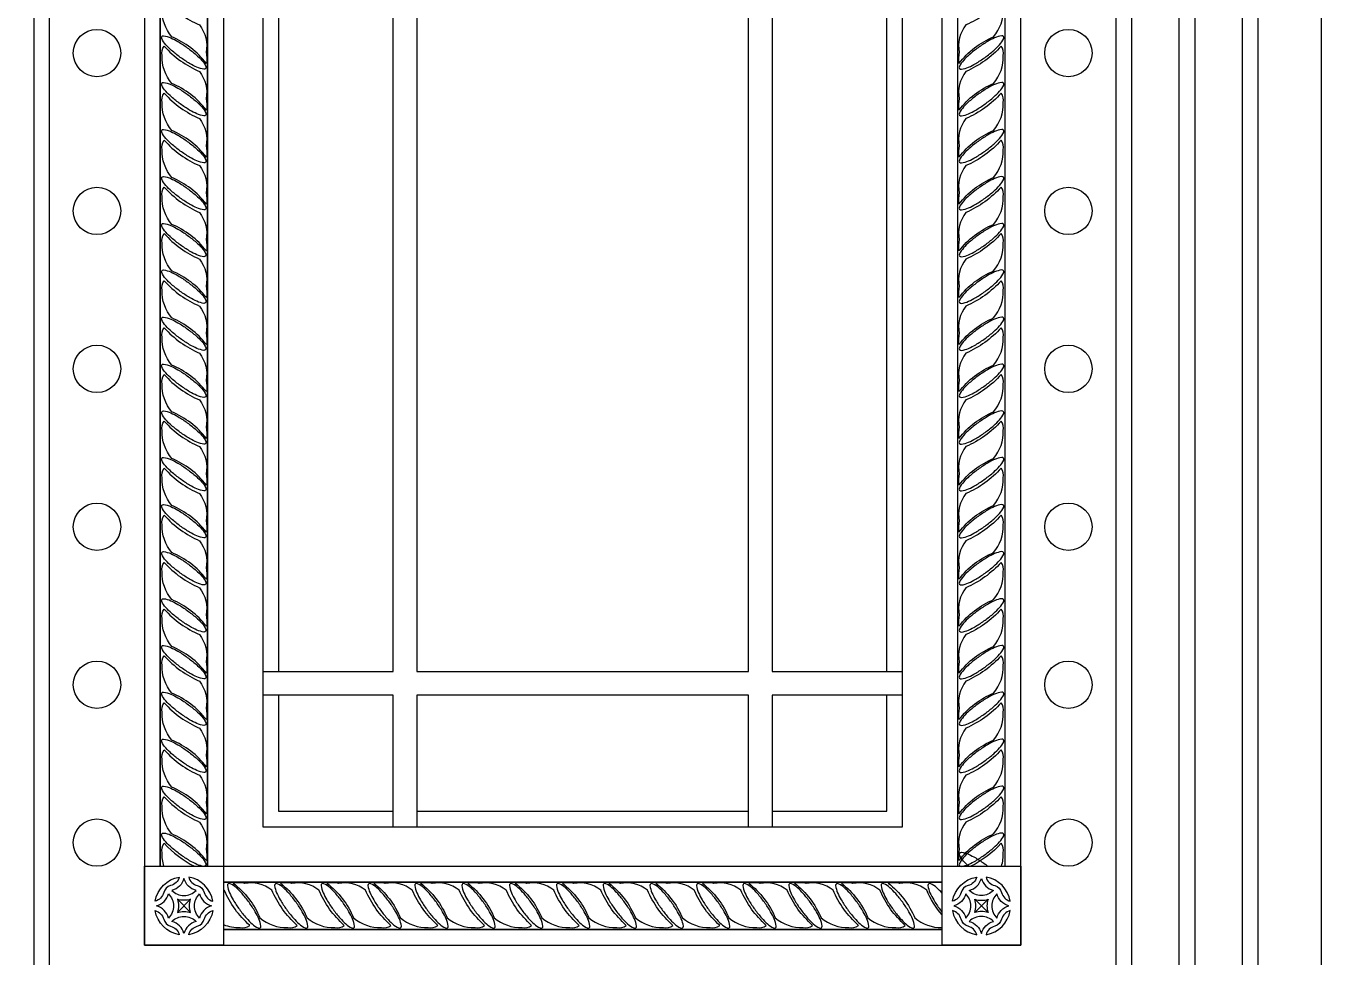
# Model space of a CAD drawing. Header units: metres. Extents: x 44449 to 46091, y 575 to 3618.
# Drawn here: x 45270 to 46091, y 1363 to 1953 of the extents above; entities that cross this region are included whole.
import ezdxf

# ---------------------------------------------------------------- set-up
doc = ezdxf.new("R2010")
doc.units = ezdxf.units.M
for name, color, linetype in [('1', 3, 'Continuous'), ('6', 3, 'Continuous'), ('7', 7, 'Continuous')]:
    doc.layers.add(name, color=color, linetype=linetype)

# ---------------------------------------------------------------- blocks, each defined once
blk = doc.blocks.new('FH01F017')
at = {"layer": '1'}
for p, q in [((1072.5, 2612.96), (1072.5, 169)), ((1176.5, 1098.5), (1176.5, 2574)), ((1176.5, 2574), (1176.5, 1098.5)), ((1215.5, 1098.5), (1215.5, 2574)), ((1215.5, 2574), (1215.5, 1098.5)), ((1833, 1098.5), (1833, 2574)), ((1872, 1098.5), (1872, 2574)), ((1820, 1085.5), (1228.5, 1085.5)), ((1228.5, 1085.5), (1820, 1085.5)), ((1190.64, 1071.36), (1201.58, 1060.42)), ((1201.58, 1071.36), (1190.64, 1060.42)), ((1846.92, 1071.36), (1857.86, 1060.42)), ((1857.86, 1071.36), (1846.92, 1060.42)), ((1820, 1046.5), (1228.5, 1046.5)), ((1228.5, 1046.5), (1820, 1046.5))]:
    blk.add_line(p, q, dxfattribs=at)
for points in [[(52, 0), (52, 3646.24, -0.18), (2080, 3646.24), (2080, 0)], [(65, 0), (65, 3637.28, -0.18), (2067, 3637.28), (2067, 0)], [(104, 0), (104, 3610.22, -0.18), (2028, 3610.22), (2028, 0)], [(117, 0), (117, 3601.14, -0.18), (2015, 3601.14), (2015, 0)]]:
    blk.add_lwpolyline(points, format="xyb", dxfattribs=at)
for points in [[(169, 0), (169, 2717), (1963, 2717), (1963, 0)], [(1274, 2413.68), (1274, 1258.82)], [(1774.5, 1258.82), (1774.5, 2413.68)], [(1274, 1239.32), (1274, 1144), (1368.25, 1144)], [(1680.25, 1144), (1774.5, 1144), (1774.5, 1239.32)], [(1387.75, 1144), (1660.75, 1144)]]:
    blk.add_lwpolyline(points, dxfattribs=at)
for centre in [(1124.5, 1768), (1924, 1768), (1124.5, 1638), (1924, 1638), (1124.5, 1508), (1924, 1508), (1124.5, 1378), (1924, 1378), (1124.5, 1248), (1924, 1248), (1124.5, 1118), (1924, 1118)]:
    blk.add_circle(centre, 19.5, dxfattribs=at)
at = {"layer": '6'}
for points in [[(1214.37, 1768.91, -0.1), (1214.54, 1759.45, 0.13), (1186.01, 1781.35, -0.19), (1178.21, 1804.25, -0.23), (1179.87, 1812.05, 0.11), (1208.9, 1791.14, -0.21), (1214.37, 1768.57)], [(1834.13, 1768.91, 0.1), (1833.96, 1759.45, -0.13), (1862.49, 1781.35, 0.19), (1870.29, 1804.25, 0.23), (1868.63, 1812.05, -0.11), (1839.6, 1791.14, 0.21), (1834.13, 1768.57)], [(1214.37, 1730.56, -0.1), (1214.54, 1721.1, 0.13), (1186.01, 1743.01, -0.19), (1178.21, 1765.91, -0.23), (1179.87, 1773.71, 0.11), (1208.9, 1752.8, -0.21), (1214.37, 1730.23)], [(1834.13, 1730.56, 0.1), (1833.96, 1721.1, -0.13), (1862.49, 1743.01, 0.19), (1870.29, 1765.91, 0.23), (1868.63, 1773.71, -0.11), (1839.6, 1752.8, 0.21), (1834.13, 1730.23)], [(1214.37, 1691.82, -0.1), (1214.54, 1682.36, 0.13), (1186.01, 1704.27, -0.19), (1178.21, 1727.17, -0.23), (1179.87, 1734.97, 0.11), (1208.9, 1714.06, -0.21), (1214.37, 1691.49)], [(1834.13, 1691.82, 0.1), (1833.96, 1682.36, -0.13), (1862.49, 1704.27, 0.19), (1870.29, 1727.17, 0.23), (1868.63, 1734.97, -0.11), (1839.6, 1714.06, 0.21), (1834.13, 1691.49)], [(1214.37, 1653.08, -0.1), (1214.54, 1643.62, 0.13), (1186.01, 1665.52, -0.19), (1178.21, 1688.42, -0.23), (1179.87, 1696.22, 0.11), (1208.9, 1675.31, -0.21), (1214.37, 1652.74)], [(1834.13, 1653.08, 0.1), (1833.96, 1643.62, -0.13), (1862.49, 1665.52, 0.19), (1870.29, 1688.42, 0.23), (1868.63, 1696.22, -0.11), (1839.6, 1675.31, 0.21), (1834.13, 1652.74)], [(1214.37, 1614.53, -0.1), (1214.54, 1605.07, 0.13), (1186.01, 1626.98, -0.19), (1178.21, 1649.88, -0.23), (1179.87, 1657.68, 0.11), (1208.9, 1636.77, -0.21), (1214.37, 1614.2)], [(1834.13, 1614.53, 0.1), (1833.96, 1605.07, -0.13), (1862.49, 1626.98, 0.19), (1870.29, 1649.88, 0.23), (1868.63, 1657.68, -0.11), (1839.6, 1636.77, 0.21), (1834.13, 1614.2)], [(1214.37, 1576.19, -0.1), (1214.54, 1566.73, 0.13), (1186.01, 1588.63, -0.19), (1178.21, 1611.54, -0.23), (1179.87, 1619.34, 0.11), (1208.9, 1598.43, -0.21), (1214.37, 1575.86)], [(1834.13, 1576.19, 0.1), (1833.96, 1566.73, -0.13), (1862.49, 1588.63, 0.19), (1870.29, 1611.54, 0.23), (1868.63, 1619.34, -0.11), (1839.6, 1598.43, 0.21), (1834.13, 1575.86)], [(1214.37, 1537.44, -0.1), (1214.54, 1527.99, 0.13), (1186.01, 1549.89, -0.19), (1178.21, 1572.79, -0.23), (1179.87, 1580.59, 0.11), (1208.9, 1559.68, -0.21), (1214.37, 1537.11)], [(1834.13, 1537.44, 0.1), (1833.96, 1527.99, -0.13), (1862.49, 1549.89, 0.19), (1870.29, 1572.79, 0.23), (1868.63, 1580.59, -0.11), (1839.6, 1559.68, 0.21), (1834.13, 1537.11)], [(1214.37, 1498.7, -0.1), (1214.54, 1489.24, 0.13), (1186.01, 1511.15, -0.19), (1178.21, 1534.05, -0.23), (1179.87, 1541.85, 0.11), (1208.9, 1520.94, -0.21), (1214.37, 1498.37)], [(1834.13, 1498.7, 0.1), (1833.96, 1489.24, -0.13), (1862.49, 1511.15, 0.19), (1870.29, 1534.05, 0.23), (1868.63, 1541.85, -0.11), (1839.6, 1520.94, 0.21), (1834.13, 1498.37)], [(1214.37, 1460.16, -0.1), (1214.54, 1450.7, 0.13), (1186.01, 1472.61, -0.19), (1178.21, 1495.51, -0.23), (1179.87, 1503.31, 0.11), (1208.9, 1482.4, -0.21), (1214.37, 1459.83)], [(1834.13, 1460.16, 0.1), (1833.96, 1450.7, -0.13), (1862.49, 1472.61, 0.19), (1870.29, 1495.51, 0.23), (1868.63, 1503.31, -0.11), (1839.6, 1482.4, 0.21), (1834.13, 1459.83)], [(1214.37, 1421.81, -0.1), (1214.54, 1412.36, 0.13), (1186.01, 1434.26, -0.19), (1178.21, 1457.16, -0.23), (1179.87, 1464.96, 0.11), (1208.9, 1444.05, -0.21), (1214.37, 1421.48)], [(1834.13, 1421.81, 0.1), (1833.96, 1412.36, -0.13), (1862.49, 1434.26, 0.19), (1870.29, 1457.16, 0.23), (1868.63, 1464.96, -0.11), (1839.6, 1444.05, 0.21), (1834.13, 1421.48)], [(1214.37, 1383.07, -0.1), (1214.54, 1373.61, 0.13), (1186.01, 1395.52, -0.19), (1178.21, 1418.42, -0.23), (1179.87, 1426.22, 0.11), (1208.9, 1405.31, -0.21), (1214.37, 1382.74)], [(1834.13, 1383.07, 0.1), (1833.96, 1373.61, -0.13), (1862.49, 1395.52, 0.19), (1870.29, 1418.42, 0.23), (1868.63, 1426.22, -0.11), (1839.6, 1405.31, 0.21), (1834.13, 1382.74)], [(1214.37, 1344.33, -0.1), (1214.54, 1334.87, 0.13), (1186.01, 1356.78, -0.19), (1178.21, 1379.68, -0.23), (1179.87, 1387.48, 0.11), (1208.9, 1366.57, -0.21), (1214.37, 1344)], [(1834.13, 1344.33, 0.1), (1833.96, 1334.87, -0.13), (1862.49, 1356.78, 0.19), (1870.29, 1379.68, 0.23), (1868.63, 1387.48, -0.11), (1839.6, 1366.57, 0.21), (1834.13, 1344)], [(1214.37, 1305.59, -0.1), (1214.54, 1296.13, 0.13), (1186.01, 1318.03, -0.19), (1178.21, 1340.93, -0.23), (1179.87, 1348.73, 0.11), (1208.9, 1327.82, -0.21), (1214.37, 1305.25)], [(1834.13, 1305.59, 0.1), (1833.96, 1296.13, -0.13), (1862.49, 1318.03, 0.19), (1870.29, 1340.93, 0.23), (1868.63, 1348.73, -0.11), (1839.6, 1327.82, 0.21), (1834.13, 1305.25)], [(1214.37, 1267.04, -0.1), (1214.54, 1257.58, 0.13), (1186.01, 1279.49, -0.19), (1178.21, 1302.39, -0.23), (1179.87, 1310.19, 0.11), (1208.9, 1289.28, -0.21), (1214.37, 1266.71)], [(1834.13, 1267.04, 0.1), (1833.96, 1257.58, -0.13), (1862.49, 1279.49, 0.19), (1870.29, 1302.39, 0.23), (1868.63, 1310.19, -0.11), (1839.6, 1289.28, 0.21), (1834.13, 1266.71)], [(1214.37, 1228.7, -0.1), (1214.54, 1219.24, 0.13), (1186.01, 1241.14, -0.19), (1178.21, 1264.05, -0.23), (1179.87, 1271.85, 0.11), (1208.9, 1250.94, -0.21), (1214.37, 1228.37)], [(1834.13, 1228.7, 0.1), (1833.96, 1219.24, -0.13), (1862.49, 1241.14, 0.19), (1870.29, 1264.05, 0.23), (1868.63, 1271.85, -0.11), (1839.6, 1250.94, 0.21), (1834.13, 1228.37)], [(1214.37, 1189.95, -0.1), (1214.54, 1180.5, 0.13), (1186.01, 1202.4, -0.19), (1178.21, 1225.3, -0.23), (1179.87, 1233.1, 0.11), (1208.9, 1212.19, -0.21), (1214.37, 1189.62)], [(1834.13, 1189.95, 0.1), (1833.96, 1180.5, -0.13), (1862.49, 1202.4, 0.19), (1870.29, 1225.3, 0.23), (1868.63, 1233.1, -0.11), (1839.6, 1212.19, 0.21), (1834.13, 1189.62)], [(1214.37, 1151.21, -0.1), (1214.54, 1141.75, 0.13), (1186.01, 1163.66, -0.19), (1178.21, 1186.56, -0.23), (1179.87, 1194.36, 0.11), (1208.9, 1173.45, -0.21), (1214.37, 1150.88)], [(1834.13, 1151.21, 0.1), (1833.96, 1141.75, -0.13), (1862.49, 1163.66, 0.19), (1870.29, 1186.56, 0.23), (1868.63, 1194.36, -0.11), (1839.6, 1173.45, 0.21), (1834.13, 1150.88)], [(1214.37, 1112.67, -0.1), (1214.54, 1103.21, 0.13), (1186.01, 1125.11, -0.19), (1178.21, 1148.02, -0.23), (1179.87, 1155.82, 0.11), (1208.9, 1134.91, -0.21), (1214.37, 1112.34)], [(1834.13, 1112.67, 0.1), (1833.96, 1103.21, -0.13), (1862.49, 1125.11, 0.19), (1870.29, 1148.02, 0.23), (1868.63, 1155.82, -0.11), (1839.6, 1134.91, 0.21), (1834.13, 1112.34)], [(1179.55, 1098.5, -0.09), (1178.21, 1109.67, -0.23), (1179.87, 1117.47, 0.09), (1204.75, 1098.5)], [(1841.98, 1098.5, -0.03), (1837.72, 1102.77, -0.07), (1834.32, 1107.83, -0.28), (1834.46, 1109.43, -0.28), (1835.93, 1110.05, -0.07), (1841.8, 1108.4, -0.03), (1847.73, 1105.36, -0.02), (1855.42, 1100.29, -0.01), (1857.82, 1098.5, -0.01)], [(1868.95, 1098.5, 0.09), (1870.29, 1109.67, 0.23), (1868.63, 1117.47, -0.09), (1843.75, 1098.5)], [(1228.5, 1050.5, 0.11), (1242.37, 1048.21, 0.23), (1250.17, 1049.87, -0.11), (1229.26, 1078.9, 0.01), (1228.5, 1079.46)], [(1246.17, 1084.37, 0.1), (1236.71, 1084.54, -0.13), (1258.61, 1056.01, 0.19), (1281.52, 1048.21, 0.23), (1289.32, 1049.87, -0.11), (1268.4, 1078.9, 0.21), (1245.83, 1084.37)], [(1284.91, 1084.37, 0.1), (1275.45, 1084.54, -0.13), (1297.36, 1056.01, 0.19), (1320.26, 1048.21, 0.23), (1328.06, 1049.87, -0.11), (1307.15, 1078.9, 0.21), (1284.58, 1084.37)], [(1323.25, 1084.37, 0.1), (1313.79, 1084.54, -0.13), (1335.7, 1056.01, 0.19), (1358.6, 1048.21, 0.23), (1366.4, 1049.87, -0.11), (1345.49, 1078.9, 0.21), (1322.92, 1084.37)], [(1361.8, 1084.37, 0.1), (1352.34, 1084.54, -0.13), (1374.24, 1056.01, 0.19), (1397.15, 1048.21, 0.23), (1404.95, 1049.87, -0.11), (1384.03, 1078.9, 0.21), (1361.46, 1084.37)], [(1400.34, 1084.37, 0.1), (1390.88, 1084.54, -0.13), (1412.79, 1056.01, 0.19), (1435.69, 1048.21, 0.23), (1443.49, 1049.87, -0.11), (1422.58, 1078.9, 0.21), (1400.01, 1084.37)], [(1439.08, 1084.37, 0.1), (1429.62, 1084.54, -0.13), (1451.53, 1056.01, 0.19), (1474.43, 1048.21, 0.23), (1482.23, 1049.87, -0.11), (1461.32, 1078.9, 0.21), (1438.75, 1084.37)], [(1478.23, 1084.37, 0.1), (1468.77, 1084.54, -0.13), (1490.67, 1056.01, 0.19), (1513.57, 1048.21, 0.23), (1521.37, 1049.87, -0.11), (1500.46, 1078.9, 0.21), (1477.89, 1084.37)], [(1516.97, 1084.37, 0.1), (1507.51, 1084.54, -0.13), (1529.42, 1056.01, 0.19), (1552.32, 1048.21, 0.23), (1560.12, 1049.87, -0.11), (1539.21, 1078.9, 0.21), (1516.64, 1084.37)], [(1555.31, 1084.37, 0.1), (1545.85, 1084.54, -0.13), (1567.76, 1056.01, 0.19), (1590.66, 1048.21, 0.23), (1598.46, 1049.87, -0.11), (1577.55, 1078.9, 0.21), (1554.98, 1084.37)], [(1593.86, 1084.37, 0.1), (1584.4, 1084.54, -0.13), (1606.3, 1056.01, 0.19), (1629.21, 1048.21, 0.23), (1637.01, 1049.87, -0.11), (1616.09, 1078.9, 0.21), (1593.52, 1084.37)], [(1632.2, 1084.37, 0.1), (1622.74, 1084.54, -0.13), (1644.65, 1056.01, 0.19), (1667.55, 1048.21, 0.23), (1675.35, 1049.87, -0.11), (1654.44, 1078.9, 0.21), (1631.87, 1084.37)], [(1670.34, 1084.37, 0.1), (1660.88, 1084.54, -0.13), (1682.79, 1056.01, 0.19), (1705.69, 1048.21, 0.23), (1713.49, 1049.87, -0.11), (1692.58, 1078.9, 0.21), (1670.01, 1084.37)], [(1708.09, 1084.37, 0.1), (1698.63, 1084.54, -0.13), (1720.54, 1056.01, 0.19), (1743.44, 1048.21, 0.23), (1751.24, 1049.87, -0.11), (1730.33, 1078.9, 0.21), (1707.76, 1084.37)], [(1746.63, 1084.37, 0.1), (1737.17, 1084.54, -0.13), (1759.08, 1056.01, 0.19), (1781.98, 1048.21, 0.23), (1789.78, 1049.87, -0.11), (1768.87, 1078.9, 0.21), (1746.3, 1084.37)], [(1785.18, 1084.37, 0.1), (1775.72, 1084.54, -0.13), (1797.62, 1056.01, 0.19), (1820, 1048.19, 0.19)], [(1820, 1058.5, -0.07), (1807.41, 1078.9, 0.21), (1784.84, 1084.37)], [(1820, 1076.52, 0.03), (1815.73, 1080.78, 0.07), (1810.67, 1084.18, 0.28), (1809.07, 1084.04, 0.28), (1808.45, 1082.57, 0.07), (1810.1, 1076.7, 0.03), (1813.14, 1070.77, 0.02), (1818.21, 1063.08, 0.01), (1820, 1060.68, 0.01)]]:
    blk.add_lwpolyline(points, format="xyb", dxfattribs=at)
for points in [[(1214.04, 1755.3, -0.28), (1212.57, 1754.67, -0.07), (1206.7, 1756.33, -0.03), (1200.77, 1759.37, -0.02), (1193.08, 1764.43, -0.02), (1185.87, 1770.17, -0.03), (1181.14, 1774.87, -0.07), (1177.74, 1779.92, -0.28), (1177.88, 1781.52, -0.28), (1179.35, 1782.14, -0.07), (1185.21, 1780.49, -0.03), (1191.14, 1777.45, -0.02), (1198.84, 1772.38, -0.02), (1206.05, 1766.64, -0.03), (1210.78, 1761.95, -0.07), (1214.18, 1756.89, -0.28)], [(1834.46, 1755.3, 0.28), (1835.93, 1754.67, 0.07), (1841.8, 1756.33, 0.03), (1847.73, 1759.37, 0.02), (1855.42, 1764.43, 0.02), (1862.63, 1770.17, 0.03), (1867.36, 1774.87, 0.07), (1870.76, 1779.92, 0.28), (1870.62, 1781.52, 0.28), (1869.15, 1782.14, 0.07), (1863.29, 1780.49, 0.03), (1857.36, 1777.45, 0.02), (1849.66, 1772.38, 0.02), (1842.45, 1766.64, 0.03), (1837.72, 1761.95, 0.07), (1834.32, 1756.89, 0.28)], [(1214.04, 1716.95, -0.28), (1212.57, 1716.33, -0.07), (1206.7, 1717.98, -0.03), (1200.77, 1721.02, -0.02), (1193.08, 1726.09, -0.02), (1185.87, 1731.83, -0.03), (1181.14, 1736.52, -0.07), (1177.74, 1741.58, -0.28), (1177.88, 1743.17, -0.28), (1179.35, 1743.8, -0.07), (1185.21, 1742.15, -0.03), (1191.14, 1739.11, -0.02), (1198.84, 1734.04, -0.02), (1206.05, 1728.3, -0.03), (1210.78, 1723.61, -0.07), (1214.18, 1718.55, -0.28)], [(1834.46, 1716.95, 0.28), (1835.93, 1716.33, 0.07), (1841.8, 1717.98, 0.03), (1847.73, 1721.02, 0.02), (1855.42, 1726.09, 0.02), (1862.63, 1731.83, 0.03), (1867.36, 1736.52, 0.07), (1870.76, 1741.58, 0.28), (1870.62, 1743.17, 0.28), (1869.15, 1743.8, 0.07), (1863.29, 1742.15, 0.03), (1857.36, 1739.11, 0.02), (1849.66, 1734.04, 0.02), (1842.45, 1728.3, 0.03), (1837.72, 1723.61, 0.07), (1834.32, 1718.55, 0.28)], [(1214.04, 1678.21, -0.28), (1212.57, 1677.58, -0.07), (1206.7, 1679.24, -0.03), (1200.77, 1682.28, -0.02), (1193.08, 1687.34, -0.02), (1185.87, 1693.09, -0.03), (1181.14, 1697.78, -0.07), (1177.74, 1702.84, -0.28), (1177.88, 1704.43, -0.28), (1179.35, 1705.06, -0.07), (1185.21, 1703.4, -0.03), (1191.14, 1700.36, -0.02), (1198.84, 1695.3, -0.02), (1206.05, 1689.55, -0.03), (1210.78, 1684.86, -0.07), (1214.18, 1679.8, -0.28)], [(1214.04, 1678.21, -0.28), (1212.57, 1677.58, -0.07), (1206.7, 1679.24, -0.03), (1200.77, 1682.28, -0.02), (1193.08, 1687.34, -0.02), (1185.87, 1693.09, -0.03), (1181.14, 1697.78, -0.07), (1177.74, 1702.84, -0.28), (1177.88, 1704.43, -0.28), (1179.35, 1705.06, -0.07), (1185.21, 1703.4, -0.03), (1191.14, 1700.36, -0.02), (1198.84, 1695.3, -0.02), (1206.05, 1689.55, -0.03), (1210.78, 1684.86, -0.07), (1214.18, 1679.8, -0.28)], [(1834.46, 1678.21, 0.28), (1835.93, 1677.58, 0.07), (1841.8, 1679.24, 0.03), (1847.73, 1682.28, 0.02), (1855.42, 1687.34, 0.02), (1862.63, 1693.09, 0.03), (1867.36, 1697.78, 0.07), (1870.76, 1702.84, 0.28), (1870.62, 1704.43, 0.28), (1869.15, 1705.06, 0.07), (1863.29, 1703.4, 0.03), (1857.36, 1700.36, 0.02), (1849.66, 1695.3, 0.02), (1842.45, 1689.55, 0.03), (1837.72, 1684.86, 0.07), (1834.32, 1679.8, 0.28)], [(1834.46, 1678.21, 0.28), (1835.93, 1677.58, 0.07), (1841.8, 1679.24, 0.03), (1847.73, 1682.28, 0.02), (1855.42, 1687.34, 0.02), (1862.63, 1693.09, 0.03), (1867.36, 1697.78, 0.07), (1870.76, 1702.84, 0.28), (1870.62, 1704.43, 0.28), (1869.15, 1705.06, 0.07), (1863.29, 1703.4, 0.03), (1857.36, 1700.36, 0.02), (1849.66, 1695.3, 0.02), (1842.45, 1689.55, 0.03), (1837.72, 1684.86, 0.07), (1834.32, 1679.8, 0.28)], [(1214.04, 1639.47, -0.28), (1212.57, 1638.84, -0.07), (1206.7, 1640.49, -0.03), (1200.77, 1643.54, -0.02), (1193.08, 1648.6, -0.02), (1185.87, 1654.34, -0.03), (1181.14, 1659.04, -0.07), (1177.74, 1664.09, -0.28), (1177.88, 1665.69, -0.28), (1179.35, 1666.31, -0.07), (1185.21, 1664.66, -0.03), (1191.14, 1661.62, -0.02), (1198.84, 1656.55, -0.02), (1206.05, 1650.81, -0.03), (1210.78, 1646.12, -0.07), (1214.18, 1641.06, -0.28)], [(1214.04, 1639.47, -0.28), (1212.57, 1638.84, -0.07), (1206.7, 1640.49, -0.03), (1200.77, 1643.54, -0.02), (1193.08, 1648.6, -0.02), (1185.87, 1654.34, -0.03), (1181.14, 1659.04, -0.07), (1177.74, 1664.09, -0.28), (1177.88, 1665.69, -0.28), (1179.35, 1666.31, -0.07), (1185.21, 1664.66, -0.03), (1191.14, 1661.62, -0.02), (1198.84, 1656.55, -0.02), (1206.05, 1650.81, -0.03), (1210.78, 1646.12, -0.07), (1214.18, 1641.06, -0.28)], [(1834.46, 1639.47, 0.28), (1835.93, 1638.84, 0.07), (1841.8, 1640.49, 0.03), (1847.73, 1643.54, 0.02), (1855.42, 1648.6, 0.02), (1862.63, 1654.34, 0.03), (1867.36, 1659.04, 0.07), (1870.76, 1664.09, 0.28), (1870.62, 1665.69, 0.28), (1869.15, 1666.31, 0.07), (1863.29, 1664.66, 0.03), (1857.36, 1661.62, 0.02), (1849.66, 1656.55, 0.02), (1842.45, 1650.81, 0.03), (1837.72, 1646.12, 0.07), (1834.32, 1641.06, 0.28)], [(1834.46, 1639.47, 0.28), (1835.93, 1638.84, 0.07), (1841.8, 1640.49, 0.03), (1847.73, 1643.54, 0.02), (1855.42, 1648.6, 0.02), (1862.63, 1654.34, 0.03), (1867.36, 1659.04, 0.07), (1870.76, 1664.09, 0.28), (1870.62, 1665.69, 0.28), (1869.15, 1666.31, 0.07), (1863.29, 1664.66, 0.03), (1857.36, 1661.62, 0.02), (1849.66, 1656.55, 0.02), (1842.45, 1650.81, 0.03), (1837.72, 1646.12, 0.07), (1834.32, 1641.06, 0.28)], [(1214.04, 1600.92, -0.28), (1212.57, 1600.3, -0.07), (1206.7, 1601.95, -0.03), (1200.77, 1604.99, -0.02), (1193.08, 1610.06, -0.02), (1185.87, 1615.8, -0.03), (1181.14, 1620.49, -0.07), (1177.74, 1625.55, -0.28), (1177.88, 1627.14, -0.28), (1179.35, 1627.77, -0.07), (1185.21, 1626.12, -0.03), (1191.14, 1623.08, -0.02), (1198.84, 1618.01, -0.02), (1206.05, 1612.27, -0.03), (1210.78, 1607.58, -0.07), (1214.18, 1602.52, -0.28)], [(1834.46, 1600.92, 0.28), (1835.93, 1600.3, 0.07), (1841.8, 1601.95, 0.03), (1847.73, 1604.99, 0.02), (1855.42, 1610.06, 0.02), (1862.63, 1615.8, 0.03), (1867.36, 1620.49, 0.07), (1870.76, 1625.55, 0.28), (1870.62, 1627.14, 0.28), (1869.15, 1627.77, 0.07), (1863.29, 1626.12, 0.03), (1857.36, 1623.08, 0.02), (1849.66, 1618.01, 0.02), (1842.45, 1612.27, 0.03), (1837.72, 1607.58, 0.07), (1834.32, 1602.52, 0.28)], [(1214.04, 1562.58, -0.28), (1212.57, 1561.95, -0.07), (1206.7, 1563.61, -0.03), (1200.77, 1566.65, -0.02), (1193.08, 1571.71, -0.02), (1185.87, 1577.46, -0.03), (1181.14, 1582.15, -0.07), (1177.74, 1587.21, -0.28), (1177.88, 1588.8, -0.28), (1179.35, 1589.43, -0.07), (1185.21, 1587.77, -0.03), (1191.14, 1584.73, -0.02), (1198.84, 1579.67, -0.02), (1206.05, 1573.92, -0.03), (1210.78, 1569.23, -0.07), (1214.18, 1564.17, -0.28)], [(1834.46, 1562.58, 0.28), (1835.93, 1561.95, 0.07), (1841.8, 1563.61, 0.03), (1847.73, 1566.65, 0.02), (1855.42, 1571.71, 0.02), (1862.63, 1577.46, 0.03), (1867.36, 1582.15, 0.07), (1870.76, 1587.21, 0.28), (1870.62, 1588.8, 0.28), (1869.15, 1589.43, 0.07), (1863.29, 1587.77, 0.03), (1857.36, 1584.73, 0.02), (1849.66, 1579.67, 0.02), (1842.45, 1573.92, 0.03), (1837.72, 1569.23, 0.07), (1834.32, 1564.17, 0.28)], [(1214.04, 1523.84, -0.28), (1212.57, 1523.21, -0.07), (1206.7, 1524.86, -0.03), (1200.77, 1527.91, -0.02), (1193.08, 1532.97, -0.02), (1185.87, 1538.71, -0.03), (1181.14, 1543.41, -0.07), (1177.74, 1548.46, -0.28), (1177.88, 1550.06, -0.28), (1179.35, 1550.68, -0.07), (1185.21, 1549.03, -0.03), (1191.14, 1545.99, -0.02), (1198.84, 1540.92, -0.02), (1206.05, 1535.18, -0.03), (1210.78, 1530.49, -0.07), (1214.18, 1525.43, -0.28)], [(1834.46, 1523.84, 0.28), (1835.93, 1523.21, 0.07), (1841.8, 1524.86, 0.03), (1847.73, 1527.91, 0.02), (1855.42, 1532.97, 0.02), (1862.63, 1538.71, 0.03), (1867.36, 1543.41, 0.07), (1870.76, 1548.46, 0.28), (1870.62, 1550.06, 0.28), (1869.15, 1550.68, 0.07), (1863.29, 1549.03, 0.03), (1857.36, 1545.99, 0.02), (1849.66, 1540.92, 0.02), (1842.45, 1535.18, 0.03), (1837.72, 1530.49, 0.07), (1834.32, 1525.43, 0.28)], [(1214.04, 1485.09, -0.28), (1212.57, 1484.47, -0.07), (1206.7, 1486.12, -0.03), (1200.77, 1489.16, -0.02), (1193.08, 1494.23, -0.02), (1185.87, 1499.97, -0.03), (1181.14, 1504.66, -0.07), (1177.74, 1509.72, -0.28), (1177.88, 1511.31, -0.28), (1179.35, 1511.94, -0.07), (1185.21, 1510.29, -0.03), (1191.14, 1507.25, -0.02), (1198.84, 1502.18, -0.02), (1206.05, 1496.44, -0.03), (1210.78, 1491.75, -0.07), (1214.18, 1486.69, -0.28)], [(1214.04, 1485.09, -0.28), (1212.57, 1484.47, -0.07), (1206.7, 1486.12, -0.03), (1200.77, 1489.16, -0.02), (1193.08, 1494.23, -0.02), (1185.87, 1499.97, -0.03), (1181.14, 1504.66, -0.07), (1177.74, 1509.72, -0.28), (1177.88, 1511.31, -0.28), (1179.35, 1511.94, -0.07), (1185.21, 1510.29, -0.03), (1191.14, 1507.25, -0.02), (1198.84, 1502.18, -0.02), (1206.05, 1496.44, -0.03), (1210.78, 1491.75, -0.07), (1214.18, 1486.69, -0.28)], [(1834.46, 1485.09, 0.28), (1835.93, 1484.47, 0.07), (1841.8, 1486.12, 0.03), (1847.73, 1489.16, 0.02), (1855.42, 1494.23, 0.02), (1862.63, 1499.97, 0.03), (1867.36, 1504.66, 0.07), (1870.76, 1509.72, 0.28), (1870.62, 1511.31, 0.28), (1869.15, 1511.94, 0.07), (1863.29, 1510.29, 0.03), (1857.36, 1507.25, 0.02), (1849.66, 1502.18, 0.02), (1842.45, 1496.44, 0.03), (1837.72, 1491.75, 0.07), (1834.32, 1486.69, 0.28)], [(1834.46, 1485.09, 0.28), (1835.93, 1484.47, 0.07), (1841.8, 1486.12, 0.03), (1847.73, 1489.16, 0.02), (1855.42, 1494.23, 0.02), (1862.63, 1499.97, 0.03), (1867.36, 1504.66, 0.07), (1870.76, 1509.72, 0.28), (1870.62, 1511.31, 0.28), (1869.15, 1511.94, 0.07), (1863.29, 1510.29, 0.03), (1857.36, 1507.25, 0.02), (1849.66, 1502.18, 0.02), (1842.45, 1496.44, 0.03), (1837.72, 1491.75, 0.07), (1834.32, 1486.69, 0.28)], [(1214.04, 1446.55, -0.28), (1212.57, 1445.92, -0.07), (1206.7, 1447.58, -0.03), (1200.77, 1450.62, -0.02), (1193.08, 1455.68, -0.02), (1185.87, 1461.43, -0.03), (1181.14, 1466.12, -0.07), (1177.74, 1471.18, -0.28), (1177.88, 1472.77, -0.28), (1179.35, 1473.4, -0.07), (1185.21, 1471.74, -0.03), (1191.14, 1468.7, -0.02), (1198.84, 1463.64, -0.02), (1206.05, 1457.89, -0.03), (1210.78, 1453.2, -0.07), (1214.18, 1448.14, -0.28)], [(1834.46, 1446.55, 0.28), (1835.93, 1445.92, 0.07), (1841.8, 1447.58, 0.03), (1847.73, 1450.62, 0.02), (1855.42, 1455.68, 0.02), (1862.63, 1461.43, 0.03), (1867.36, 1466.12, 0.07), (1870.76, 1471.18, 0.28), (1870.62, 1472.77, 0.28), (1869.15, 1473.4, 0.07), (1863.29, 1471.74, 0.03), (1857.36, 1468.7, 0.02), (1849.66, 1463.64, 0.02), (1842.45, 1457.89, 0.03), (1837.72, 1453.2, 0.07), (1834.32, 1448.14, 0.28)], [(1214.04, 1408.21, -0.28), (1212.57, 1407.58, -0.07), (1206.7, 1409.23, -0.03), (1200.77, 1412.27, -0.02), (1193.08, 1417.34, -0.02), (1185.87, 1423.08, -0.03), (1181.14, 1427.78, -0.07), (1177.74, 1432.83, -0.28), (1177.88, 1434.43, -0.28), (1179.35, 1435.05, -0.07), (1185.21, 1433.4, -0.03), (1191.14, 1430.36, -0.02), (1198.84, 1425.29, -0.02), (1206.05, 1419.55, -0.03), (1210.78, 1414.86, -0.07), (1214.18, 1409.8, -0.28)], [(1834.46, 1408.21, 0.28), (1835.93, 1407.58, 0.07), (1841.8, 1409.23, 0.03), (1847.73, 1412.27, 0.02), (1855.42, 1417.34, 0.02), (1862.63, 1423.08, 0.03), (1867.36, 1427.78, 0.07), (1870.76, 1432.83, 0.28), (1870.62, 1434.43, 0.28), (1869.15, 1435.05, 0.07), (1863.29, 1433.4, 0.03), (1857.36, 1430.36, 0.02), (1849.66, 1425.29, 0.02), (1842.45, 1419.55, 0.03), (1837.72, 1414.86, 0.07), (1834.32, 1409.8, 0.28)], [(1214.04, 1369.46, -0.28), (1212.57, 1368.84, -0.07), (1206.7, 1370.49, -0.03), (1200.77, 1373.53, -0.02), (1193.08, 1378.6, -0.02), (1185.87, 1384.34, -0.03), (1181.14, 1389.03, -0.07), (1177.74, 1394.09, -0.28), (1177.88, 1395.68, -0.28), (1179.35, 1396.31, -0.07), (1185.21, 1394.66, -0.03), (1191.14, 1391.62, -0.02), (1198.84, 1386.55, -0.02), (1206.05, 1380.81, -0.03), (1210.78, 1376.11, -0.07), (1214.18, 1371.06, -0.28)], [(1834.46, 1369.46, 0.28), (1835.93, 1368.84, 0.07), (1841.8, 1370.49, 0.03), (1847.73, 1373.53, 0.02), (1855.42, 1378.6, 0.02), (1862.63, 1384.34, 0.03), (1867.36, 1389.03, 0.07), (1870.76, 1394.09, 0.28), (1870.62, 1395.68, 0.28), (1869.15, 1396.31, 0.07), (1863.29, 1394.66, 0.03), (1857.36, 1391.62, 0.02), (1849.66, 1386.55, 0.02), (1842.45, 1380.81, 0.03), (1837.72, 1376.11, 0.07), (1834.32, 1371.06, 0.28)], [(1214.04, 1330.72, -0.28), (1212.57, 1330.09, -0.07), (1206.7, 1331.75, -0.03), (1200.77, 1334.79, -0.02), (1193.08, 1339.85, -0.02), (1185.87, 1345.6, -0.03), (1181.14, 1350.29, -0.07), (1177.74, 1355.35, -0.28), (1177.88, 1356.94, -0.28), (1179.35, 1357.57, -0.07), (1185.21, 1355.91, -0.03), (1191.14, 1352.87, -0.02), (1198.84, 1347.81, -0.02), (1206.05, 1342.06, -0.03), (1210.78, 1337.37, -0.07), (1214.18, 1332.31, -0.28)], [(1834.46, 1330.72, 0.28), (1835.93, 1330.09, 0.07), (1841.8, 1331.75, 0.03), (1847.73, 1334.79, 0.02), (1855.42, 1339.85, 0.02), (1862.63, 1345.6, 0.03), (1867.36, 1350.29, 0.07), (1870.76, 1355.35, 0.28), (1870.62, 1356.94, 0.28), (1869.15, 1357.57, 0.07), (1863.29, 1355.91, 0.03), (1857.36, 1352.87, 0.02), (1849.66, 1347.81, 0.02), (1842.45, 1342.06, 0.03), (1837.72, 1337.37, 0.07), (1834.32, 1332.31, 0.28)], [(1214.04, 1291.98, -0.28), (1212.57, 1291.35, -0.07), (1206.7, 1293, -0.03), (1200.77, 1296.05, -0.02), (1193.08, 1301.11, -0.02), (1185.87, 1306.85, -0.03), (1181.14, 1311.55, -0.07), (1177.74, 1316.6, -0.28), (1177.88, 1318.2, -0.28), (1179.35, 1318.82, -0.07), (1185.21, 1317.17, -0.03), (1191.14, 1314.13, -0.02), (1198.84, 1309.06, -0.02), (1206.05, 1303.32, -0.03), (1210.78, 1298.63, -0.07), (1214.18, 1293.57, -0.28)], [(1214.04, 1291.98, -0.28), (1212.57, 1291.35, -0.07), (1206.7, 1293, -0.03), (1200.77, 1296.05, -0.02), (1193.08, 1301.11, -0.02), (1185.87, 1306.85, -0.03), (1181.14, 1311.55, -0.07), (1177.74, 1316.6, -0.28), (1177.88, 1318.2, -0.28), (1179.35, 1318.82, -0.07), (1185.21, 1317.17, -0.03), (1191.14, 1314.13, -0.02), (1198.84, 1309.06, -0.02), (1206.05, 1303.32, -0.03), (1210.78, 1298.63, -0.07), (1214.18, 1293.57, -0.28)], [(1834.46, 1291.98, 0.28), (1835.93, 1291.35, 0.07), (1841.8, 1293, 0.03), (1847.73, 1296.05, 0.02), (1855.42, 1301.11, 0.02), (1862.63, 1306.85, 0.03), (1867.36, 1311.55, 0.07), (1870.76, 1316.6, 0.28), (1870.62, 1318.2, 0.28), (1869.15, 1318.82, 0.07), (1863.29, 1317.17, 0.03), (1857.36, 1314.13, 0.02), (1849.66, 1309.06, 0.02), (1842.45, 1303.32, 0.03), (1837.72, 1298.63, 0.07), (1834.32, 1293.57, 0.28)], [(1834.46, 1291.98, 0.28), (1835.93, 1291.35, 0.07), (1841.8, 1293, 0.03), (1847.73, 1296.05, 0.02), (1855.42, 1301.11, 0.02), (1862.63, 1306.85, 0.03), (1867.36, 1311.55, 0.07), (1870.76, 1316.6, 0.28), (1870.62, 1318.2, 0.28), (1869.15, 1318.82, 0.07), (1863.29, 1317.17, 0.03), (1857.36, 1314.13, 0.02), (1849.66, 1309.06, 0.02), (1842.45, 1303.32, 0.03), (1837.72, 1298.63, 0.07), (1834.32, 1293.57, 0.28)], [(1214.04, 1253.43, -0.28), (1212.57, 1252.81, -0.07), (1206.7, 1254.46, -0.03), (1200.77, 1257.5, -0.02), (1193.08, 1262.57, -0.02), (1185.87, 1268.31, -0.03), (1181.14, 1273, -0.07), (1177.74, 1278.06, -0.28), (1177.88, 1279.65, -0.28), (1179.35, 1280.28, -0.07), (1185.21, 1278.63, -0.03), (1191.14, 1275.59, -0.02), (1198.84, 1270.52, -0.02), (1206.05, 1264.78, -0.03), (1210.78, 1260.09, -0.07), (1214.18, 1255.03, -0.28)], [(1834.46, 1253.43, 0.28), (1835.93, 1252.81, 0.07), (1841.8, 1254.46, 0.03), (1847.73, 1257.5, 0.02), (1855.42, 1262.57, 0.02), (1862.63, 1268.31, 0.03), (1867.36, 1273, 0.07), (1870.76, 1278.06, 0.28), (1870.62, 1279.65, 0.28), (1869.15, 1280.28, 0.07), (1863.29, 1278.63, 0.03), (1857.36, 1275.59, 0.02), (1849.66, 1270.52, 0.02), (1842.45, 1264.78, 0.03), (1837.72, 1260.09, 0.07), (1834.32, 1255.03, 0.28)], [(1214.04, 1215.09, -0.28), (1212.57, 1214.46, -0.07), (1206.7, 1216.12, -0.03), (1200.77, 1219.16, -0.02), (1193.08, 1224.22, -0.02), (1185.87, 1229.97, -0.03), (1181.14, 1234.66, -0.07), (1177.74, 1239.72, -0.28), (1177.88, 1241.31, -0.28), (1179.35, 1241.94, -0.07), (1185.21, 1240.28, -0.03), (1191.14, 1237.24, -0.02), (1198.84, 1232.18, -0.02), (1206.05, 1226.43, -0.03), (1210.78, 1221.74, -0.07), (1214.18, 1216.68, -0.28)], [(1834.46, 1215.09, 0.28), (1835.93, 1214.46, 0.07), (1841.8, 1216.12, 0.03), (1847.73, 1219.16, 0.02), (1855.42, 1224.22, 0.02), (1862.63, 1229.97, 0.03), (1867.36, 1234.66, 0.07), (1870.76, 1239.72, 0.28), (1870.62, 1241.31, 0.28), (1869.15, 1241.94, 0.07), (1863.29, 1240.28, 0.03), (1857.36, 1237.24, 0.02), (1849.66, 1232.18, 0.02), (1842.45, 1226.43, 0.03), (1837.72, 1221.74, 0.07), (1834.32, 1216.68, 0.28)], [(1214.04, 1176.35, -0.28), (1212.57, 1175.72, -0.07), (1206.7, 1177.37, -0.03), (1200.77, 1180.41, -0.02), (1193.08, 1185.48, -0.02), (1185.87, 1191.22, -0.03), (1181.14, 1195.92, -0.07), (1177.74, 1200.97, -0.28), (1177.88, 1202.57, -0.28), (1179.35, 1203.19, -0.07), (1185.21, 1201.54, -0.03), (1191.14, 1198.5, -0.02), (1198.84, 1193.43, -0.02), (1206.05, 1187.69, -0.03), (1210.78, 1183, -0.07), (1214.18, 1177.94, -0.28)], [(1834.46, 1176.35, 0.28), (1835.93, 1175.72, 0.07), (1841.8, 1177.37, 0.03), (1847.73, 1180.41, 0.02), (1855.42, 1185.48, 0.02), (1862.63, 1191.22, 0.03), (1867.36, 1195.92, 0.07), (1870.76, 1200.97, 0.28), (1870.62, 1202.57, 0.28), (1869.15, 1203.19, 0.07), (1863.29, 1201.54, 0.03), (1857.36, 1198.5, 0.02), (1849.66, 1193.43, 0.02), (1842.45, 1187.69, 0.03), (1837.72, 1183, 0.07), (1834.32, 1177.94, 0.28)], [(1214.04, 1137.6, -0.28), (1212.57, 1136.98, -0.07), (1206.7, 1138.63, -0.03), (1200.77, 1141.67, -0.02), (1193.08, 1146.74, -0.02), (1185.87, 1152.48, -0.03), (1181.14, 1157.17, -0.07), (1177.74, 1162.23, -0.28), (1177.88, 1163.82, -0.28), (1179.35, 1164.45, -0.07), (1185.21, 1162.8, -0.03), (1191.14, 1159.76, -0.02), (1198.84, 1154.69, -0.02), (1206.05, 1148.95, -0.03), (1210.78, 1144.26, -0.07), (1214.18, 1139.2, -0.28)], [(1214.04, 1137.6, -0.28), (1212.57, 1136.98, -0.07), (1206.7, 1138.63, -0.03), (1200.77, 1141.67, -0.02), (1193.08, 1146.74, -0.02), (1185.87, 1152.48, -0.03), (1181.14, 1157.17, -0.07), (1177.74, 1162.23, -0.28), (1177.88, 1163.82, -0.28), (1179.35, 1164.45, -0.07), (1185.21, 1162.8, -0.03), (1191.14, 1159.76, -0.02), (1198.84, 1154.69, -0.02), (1206.05, 1148.95, -0.03), (1210.78, 1144.26, -0.07), (1214.18, 1139.2, -0.28)], [(1834.46, 1137.6, 0.28), (1835.93, 1136.98, 0.07), (1841.8, 1138.63, 0.03), (1847.73, 1141.67, 0.02), (1855.42, 1146.74, 0.02), (1862.63, 1152.48, 0.03), (1867.36, 1157.17, 0.07), (1870.76, 1162.23, 0.28), (1870.62, 1163.82, 0.28), (1869.15, 1164.45, 0.07), (1863.29, 1162.8, 0.03), (1857.36, 1159.76, 0.02), (1849.66, 1154.69, 0.02), (1842.45, 1148.95, 0.03), (1837.72, 1144.26, 0.07), (1834.32, 1139.2, 0.28)], [(1834.46, 1137.6, 0.28), (1835.93, 1136.98, 0.07), (1841.8, 1138.63, 0.03), (1847.73, 1141.67, 0.02), (1855.42, 1146.74, 0.02), (1862.63, 1152.48, 0.03), (1867.36, 1157.17, 0.07), (1870.76, 1162.23, 0.28), (1870.62, 1163.82, 0.28), (1869.15, 1164.45, 0.07), (1863.29, 1162.8, 0.03), (1857.36, 1159.76, 0.02), (1849.66, 1154.69, 0.02), (1842.45, 1148.95, 0.03), (1837.72, 1144.26, 0.07), (1834.32, 1139.2, 0.28)], [(1214.04, 1099.06, -0.28), (1212.57, 1098.43, -0.07), (1206.7, 1100.09, -0.03), (1200.77, 1103.13, -0.02), (1193.08, 1108.19, -0.02), (1185.87, 1113.94, -0.03), (1181.14, 1118.63, -0.07), (1177.74, 1123.69, -0.28), (1177.88, 1125.28, -0.28), (1179.35, 1125.91, -0.07), (1185.21, 1124.25, -0.03), (1191.14, 1121.21, -0.02), (1198.84, 1116.15, -0.02), (1206.05, 1110.4, -0.03), (1210.78, 1105.71, -0.07), (1214.18, 1100.65, -0.28)], [(1834.46, 1099.06, 0.28), (1835.93, 1098.43, 0.07), (1841.8, 1100.09, 0.03), (1847.73, 1103.13, 0.02), (1855.42, 1108.19, 0.02), (1862.63, 1113.94, 0.03), (1867.36, 1118.63, 0.07), (1870.76, 1123.69, 0.28), (1870.62, 1125.28, 0.28), (1869.15, 1125.91, 0.07), (1863.29, 1124.25, 0.03), (1857.36, 1121.21, 0.02), (1849.66, 1116.15, 0.02), (1842.45, 1110.4, 0.03), (1837.72, 1105.71, 0.07), (1834.32, 1100.65, 0.28)], [(1192.25, 1089.64, -0.27), (1185.14, 1082.57, 0.27), (1179.43, 1076.86, -0.27), (1172.36, 1069.75, -0.32)], [(1186.14, 1078.68, 0.42), (1206.09, 1078.68), (1206.07, 1078.69, -0.27), (1196.11, 1088.55, -0.27), (1186.16, 1078.69)], [(1199.97, 1089.64, 0.27), (1207.09, 1082.57, -0.27), (1212.79, 1076.86, 0.27), (1219.87, 1069.75, 0.32)], [(1848.53, 1089.64, -0.27), (1841.41, 1082.57, 0.27), (1835.71, 1076.86, -0.27), (1828.63, 1069.75, -0.32)], [(1862.36, 1078.68, -0.42), (1842.41, 1078.68), (1842.43, 1078.69, 0.27), (1852.39, 1088.55, 0.27), (1862.34, 1078.69)], [(1856.25, 1089.64, 0.27), (1863.36, 1082.57, -0.27), (1869.07, 1076.86, 0.27), (1876.14, 1069.75, 0.32)], [(1232.56, 1084.04, 0.28), (1231.93, 1082.57, 0.07), (1233.59, 1076.7, 0.03), (1236.63, 1070.77, 0.02), (1241.69, 1063.08, 0.02), (1247.43, 1055.87, 0.03), (1252.13, 1051.14, 0.07), (1257.18, 1047.74, 0.28), (1258.78, 1047.88, 0.28), (1259.41, 1049.35, 0.07), (1257.75, 1055.21, 0.03), (1254.71, 1061.14, 0.02), (1249.65, 1068.84, 0.02), (1243.9, 1076.05, 0.03), (1239.21, 1080.78, 0.07), (1234.15, 1084.18, 0.28)], [(1271.3, 1084.04, 0.28), (1270.67, 1082.57, 0.07), (1272.33, 1076.7, 0.03), (1275.37, 1070.77, 0.02), (1280.43, 1063.08, 0.02), (1286.18, 1055.87, 0.03), (1290.87, 1051.14, 0.07), (1295.93, 1047.74, 0.28), (1297.52, 1047.88, 0.28), (1298.15, 1049.35, 0.07), (1296.49, 1055.21, 0.03), (1293.45, 1061.14, 0.02), (1288.39, 1068.84, 0.02), (1282.65, 1076.05, 0.03), (1277.95, 1080.78, 0.07), (1272.9, 1084.18, 0.28)], [(1309.64, 1084.04, 0.28), (1309.02, 1082.57, 0.07), (1310.67, 1076.7, 0.03), (1313.71, 1070.77, 0.02), (1318.78, 1063.08, 0.02), (1324.52, 1055.87, 0.03), (1329.21, 1051.14, 0.07), (1334.27, 1047.74, 0.28), (1335.87, 1047.88, 0.28), (1336.49, 1049.35, 0.07), (1334.84, 1055.21, 0.03), (1331.8, 1061.14, 0.02), (1326.73, 1068.84, 0.02), (1320.99, 1076.05, 0.03), (1316.3, 1080.78, 0.07), (1311.24, 1084.18, 0.28)], [(1348.19, 1084.04, 0.28), (1347.56, 1082.57, 0.07), (1349.22, 1076.7, 0.03), (1352.26, 1070.77, 0.02), (1357.32, 1063.08, 0.02), (1363.06, 1055.87, 0.03), (1367.76, 1051.14, 0.07), (1372.81, 1047.74, 0.28), (1374.41, 1047.88, 0.28), (1375.04, 1049.35, 0.07), (1373.38, 1055.21, 0.03), (1370.34, 1061.14, 0.02), (1365.28, 1068.84, 0.02), (1359.53, 1076.05, 0.03), (1354.84, 1080.78, 0.07), (1349.78, 1084.18, 0.28)], [(1386.73, 1084.04, 0.28), (1386.11, 1082.57, 0.07), (1387.76, 1076.7, 0.03), (1390.8, 1070.77, 0.02), (1395.87, 1063.08, 0.02), (1401.61, 1055.87, 0.03), (1406.3, 1051.14, 0.07), (1411.36, 1047.74, 0.28), (1412.95, 1047.88, 0.28), (1413.58, 1049.35, 0.07), (1411.92, 1055.21, 0.03), (1408.88, 1061.14, 0.02), (1403.82, 1068.84, 0.02), (1398.08, 1076.05, 0.03), (1393.38, 1080.78, 0.07), (1388.33, 1084.18, 0.28)], [(1425.47, 1084.04, 0.28), (1424.85, 1082.57, 0.07), (1426.5, 1076.7, 0.03), (1429.54, 1070.77, 0.02), (1434.61, 1063.08, 0.02), (1440.35, 1055.87, 0.03), (1445.04, 1051.14, 0.07), (1450.1, 1047.74, 0.28), (1451.7, 1047.88, 0.28), (1452.32, 1049.35, 0.07), (1450.67, 1055.21, 0.03), (1447.63, 1061.14, 0.02), (1442.56, 1068.84, 0.02), (1436.82, 1076.05, 0.03), (1432.13, 1080.78, 0.07), (1427.07, 1084.18, 0.28)], [(1464.62, 1084.04, 0.28), (1463.99, 1082.57, 0.07), (1465.65, 1076.7, 0.03), (1468.69, 1070.77, 0.02), (1473.75, 1063.08, 0.02), (1479.49, 1055.87, 0.03), (1484.19, 1051.14, 0.07), (1489.24, 1047.74, 0.28), (1490.84, 1047.88, 0.28), (1491.46, 1049.35, 0.07), (1489.81, 1055.21, 0.03), (1486.77, 1061.14, 0.02), (1481.7, 1068.84, 0.02), (1475.96, 1076.05, 0.03), (1471.27, 1080.78, 0.07), (1466.21, 1084.18, 0.28)], [(1503.36, 1084.04, 0.28), (1502.73, 1082.57, 0.07), (1504.39, 1076.7, 0.03), (1507.43, 1070.77, 0.02), (1512.49, 1063.08, 0.02), (1518.24, 1055.87, 0.03), (1522.93, 1051.14, 0.07), (1527.99, 1047.74, 0.28), (1529.58, 1047.88, 0.28), (1530.21, 1049.35, 0.07), (1528.55, 1055.21, 0.03), (1525.51, 1061.14, 0.02), (1520.45, 1068.84, 0.02), (1514.71, 1076.05, 0.03), (1510.01, 1080.78, 0.07), (1504.96, 1084.18, 0.28)], [(1541.7, 1084.04, 0.28), (1541.08, 1082.57, 0.07), (1542.73, 1076.7, 0.03), (1545.77, 1070.77, 0.02), (1550.84, 1063.08, 0.02), (1556.58, 1055.87, 0.03), (1561.27, 1051.14, 0.07), (1566.33, 1047.74, 0.28), (1567.93, 1047.88, 0.28), (1568.55, 1049.35, 0.07), (1566.9, 1055.21, 0.03), (1563.86, 1061.14, 0.02), (1558.79, 1068.84, 0.02), (1553.05, 1076.05, 0.03), (1548.36, 1080.78, 0.07), (1543.3, 1084.18, 0.28)], [(1580.25, 1084.04, 0.28), (1579.62, 1082.57, 0.07), (1581.28, 1076.7, 0.03), (1584.32, 1070.77, 0.02), (1589.38, 1063.08, 0.02), (1595.12, 1055.87, 0.03), (1599.82, 1051.14, 0.07), (1604.87, 1047.74, 0.28), (1606.47, 1047.88, 0.28), (1607.1, 1049.35, 0.07), (1605.44, 1055.21, 0.03), (1602.4, 1061.14, 0.02), (1597.34, 1068.84, 0.02), (1591.59, 1076.05, 0.03), (1586.9, 1080.78, 0.07), (1581.84, 1084.18, 0.28)], [(1618.59, 1084.04, 0.28), (1617.97, 1082.57, 0.07), (1619.62, 1076.7, 0.03), (1622.66, 1070.77, 0.02), (1627.73, 1063.08, 0.02), (1633.47, 1055.87, 0.03), (1638.16, 1051.14, 0.07), (1643.22, 1047.74, 0.28), (1644.81, 1047.88, 0.28), (1645.44, 1049.35, 0.07), (1643.78, 1055.21, 0.03), (1640.74, 1061.14, 0.02), (1635.68, 1068.84, 0.02), (1629.94, 1076.05, 0.03), (1625.24, 1080.78, 0.07), (1620.19, 1084.18, 0.28)], [(1656.74, 1084.04, 0.28), (1656.11, 1082.57, 0.07), (1657.76, 1076.7, 0.03), (1660.8, 1070.77, 0.02), (1665.87, 1063.08, 0.02), (1671.61, 1055.87, 0.03), (1676.3, 1051.14, 0.07), (1681.36, 1047.74, 0.28), (1682.96, 1047.88, 0.28), (1683.58, 1049.35, 0.07), (1681.93, 1055.21, 0.03), (1678.89, 1061.14, 0.02), (1673.82, 1068.84, 0.02), (1668.08, 1076.05, 0.03), (1663.39, 1080.78, 0.07), (1658.33, 1084.18, 0.28)], [(1694.48, 1084.04, 0.28), (1693.85, 1082.57, 0.07), (1695.51, 1076.7, 0.03), (1698.55, 1070.77, 0.02), (1703.61, 1063.08, 0.02), (1709.36, 1055.87, 0.03), (1714.05, 1051.14, 0.07), (1719.11, 1047.74, 0.28), (1720.7, 1047.88, 0.28), (1721.33, 1049.35, 0.07), (1719.67, 1055.21, 0.03), (1716.63, 1061.14, 0.02), (1711.57, 1068.84, 0.02), (1705.82, 1076.05, 0.03), (1701.13, 1080.78, 0.07), (1696.07, 1084.18, 0.28)], [(1733.02, 1084.04, 0.28), (1732.4, 1082.57, 0.07), (1734.05, 1076.7, 0.03), (1737.09, 1070.77, 0.02), (1742.16, 1063.08, 0.02), (1747.9, 1055.87, 0.03), (1752.59, 1051.14, 0.07), (1757.65, 1047.74, 0.28), (1759.24, 1047.88, 0.28), (1759.87, 1049.35, 0.07), (1758.22, 1055.21, 0.03), (1755.18, 1061.14, 0.02), (1750.11, 1068.84, 0.02), (1744.37, 1076.05, 0.03), (1739.68, 1080.78, 0.07), (1734.62, 1084.18, 0.28)], [(1770.53, 1084.04, 0.28), (1769.9, 1082.57, 0.07), (1771.56, 1076.7, 0.03), (1774.6, 1070.77, 0.02), (1779.66, 1063.08, 0.02), (1785.41, 1055.87, 0.03), (1790.1, 1051.14, 0.07), (1795.16, 1047.74, 0.28), (1796.75, 1047.88, 0.28), (1797.38, 1049.35, 0.07), (1795.72, 1055.21, 0.03), (1792.68, 1061.14, 0.02), (1787.62, 1068.84, 0.02), (1781.87, 1076.05, 0.03), (1777.18, 1080.78, 0.07), (1772.12, 1084.18, 0.28)], [(1173.45, 1065.89, 0.27), (1183.31, 1075.84), (1183.32, 1075.86, -0.42), (1183.32, 1055.91), (1183.31, 1055.93, 0.27)], [(1201.58, 1071.36, -0.16), (1190.64, 1071.36), (1190.64, 1071.36, -0.16), (1190.64, 1060.42), (1190.64, 1060.42, -0.16), (1201.58, 1060.42), (1201.58, 1060.42, -0.16), (1201.58, 1071.36, -0.16)], [(1208.91, 1075.86), (1208.91, 1075.84, 0.27), (1218.77, 1065.89, 0.27), (1208.91, 1055.93), (1208.91, 1055.91, -0.42)], [(1839.59, 1075.86), (1839.59, 1075.84, -0.27), (1829.73, 1065.89, -0.27), (1839.59, 1055.93), (1839.59, 1055.91, 0.42)], [(1846.92, 1071.36, 0.16), (1857.86, 1071.36), (1857.86, 1071.36, 0.16), (1857.86, 1060.42), (1857.86, 1060.42, 0.16), (1846.92, 1060.42), (1846.92, 1060.42, 0.16), (1846.92, 1071.36, 0.16)], [(1875.05, 1065.89, -0.27), (1865.19, 1075.84), (1865.18, 1075.86, 0.42), (1865.18, 1055.91), (1865.19, 1055.93, -0.27)], [(1172.36, 1062.03, -0.27), (1179.43, 1054.91, 0.27), (1185.14, 1049.21, -0.27), (1192.25, 1042.13, -0.32)], [(1186.14, 1053.09, -0.42), (1206.09, 1053.09), (1206.07, 1053.09, 0.27), (1196.11, 1043.23, 0.27), (1186.16, 1053.09)], [(1199.97, 1042.13, -0.27), (1207.09, 1049.21, 0.27), (1212.79, 1054.91, -0.27), (1219.87, 1062.03, -0.32)], [(1848.53, 1042.13, 0.27), (1841.41, 1049.21, -0.27), (1835.71, 1054.91, 0.27), (1828.63, 1062.03, 0.32)], [(1862.36, 1053.09, 0.42), (1842.41, 1053.09), (1842.43, 1053.09, -0.27), (1852.39, 1043.23, -0.27), (1862.34, 1053.09)], [(1876.14, 1062.03, 0.27), (1869.07, 1054.91, -0.27), (1863.36, 1049.21, 0.27), (1856.25, 1042.13, 0.32)]]:
    blk.add_lwpolyline(points, format="xyb", close=True, dxfattribs=at)
at = {"layer": '7'}
for points in [[(0, 0), (0, 3681.77, -0.19), (2132, 3681.77), (2132, 0)], [(156, 0), (156, 3573.7, -0.17), (1976, 3573.7), (1976, 0)], [(1111.5, 26), (1111.5, 136.5), (1085.5, 169), (1085.5, 991.9), (1085.5, 2612.96, 1.15), (1085.5, 2625.96, -0.11), (1105.12, 2677.96), (1111.5, 2717)]]:
    blk.add_lwpolyline(points, format="xyb", dxfattribs=at)
for points in [[(1885, 1033.5), (1885, 2639), (1163.5, 2639), (1163.5, 1033.5)], [(1820, 1098.5), (1820, 2574), (1228.5, 2574), (1228.5, 1098.5)], [(1787.5, 1131), (1787.5, 2541.5), (1261, 2541.5), (1261, 1131)], [(1660.75, 1258.82), (1660.75, 2413.68), (1387.75, 2413.68), (1387.75, 1258.82)], [(1228.5, 1033.5), (1163.5, 1033.5), (1163.5, 1098.5), (1228.5, 1098.5)], [(1885, 1033.5), (1820, 1033.5), (1820, 1098.5), (1885, 1098.5)]]:
    blk.add_lwpolyline(points, close=True, dxfattribs=at)
for points in [[(1261, 1258.82), (1368.25, 1258.82), (1368.25, 2413.68), (1261, 2413.68)], [(1787.5, 2413.68), (1680.25, 2413.68), (1680.25, 1258.82), (1787.5, 1258.82)], [(1368.25, 1131), (1368.25, 1239.32), (1261, 1239.32)], [(1660.75, 1131), (1660.75, 1239.32), (1387.75, 1239.32), (1387.75, 1131)], [(1787.5, 1239.32), (1680.25, 1239.32), (1680.25, 1131)]]:
    blk.add_lwpolyline(points, dxfattribs=at)

msp = doc.modelspace()

# ---------------------------------------------------------------- block references
at = {"layer": '7', "xscale": 0.77, "yscale": 0.77, "zscale": 0.77}
msp.add_blockref('FH01F017', (44448.95, 574.85), dxfattribs=at)

doc.saveas('drawing.dxf')
